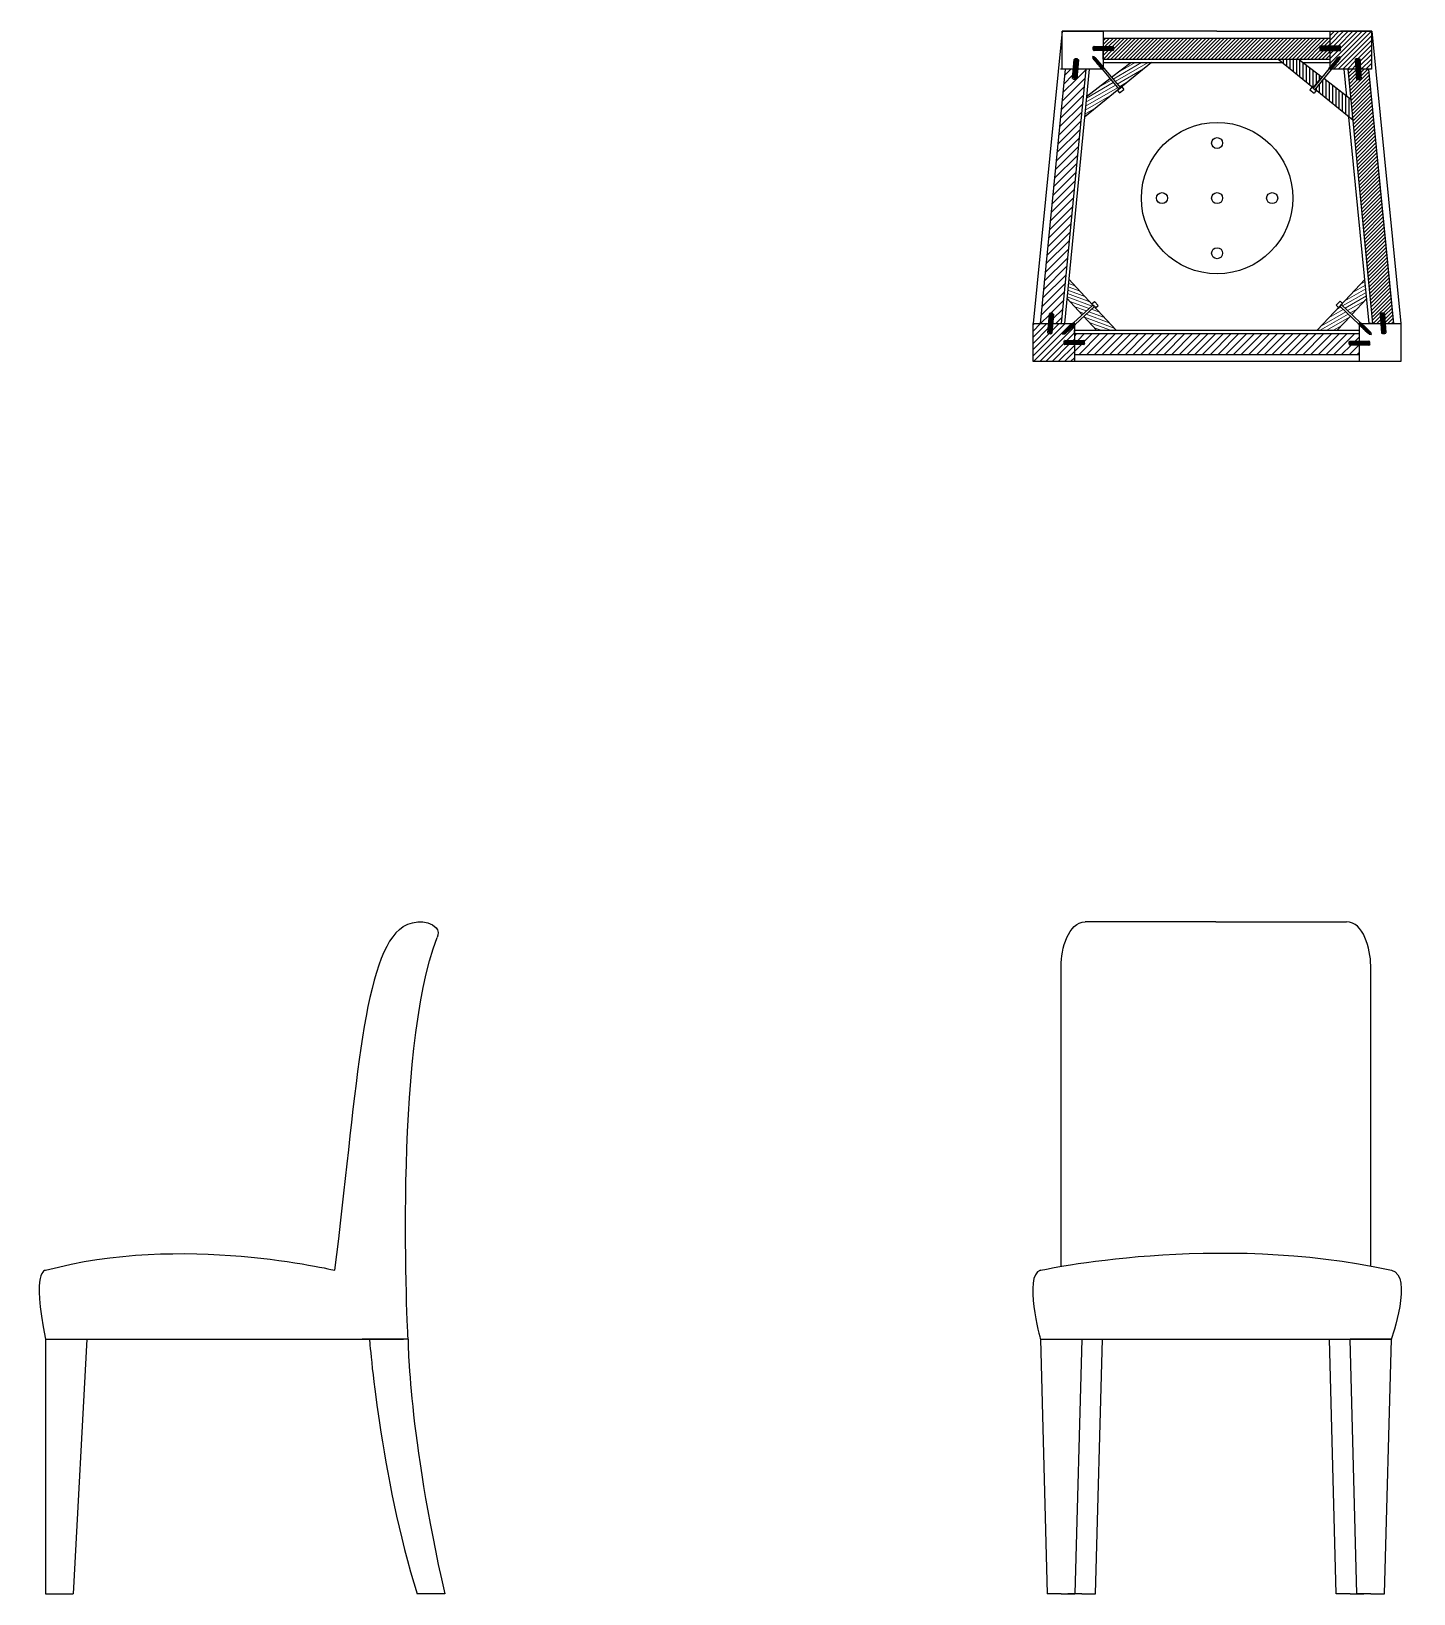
# Model space of a CAD drawing. Header units: millimetres. Extents: x 96 to 1233, y -22 to 391.
# Drawn here: x 96.1 to 297, y 53.7 to 280.8 of the extents above; entities that cross this region are included whole.
import ezdxf

# ---------------------------------------------------------------- set-up
doc = ezdxf.new("R2010")
doc.units = ezdxf.units.MM
doc.layers.get('0').update_dxf_attribs({"color": 255})
doc.layers.add('A-FURN', color=8, linetype='Continuous', lineweight=18)
for name, color, linetype in [('fuirniture', 8, 'Continuous'), ('GIUNZIONI', 2, 'Continuous'), ('QUOTE', 5, 'Continuous'), ('viti', 2, 'Continuous'), ('viti2', 4, 'Continuous')]:
    doc.layers.add(name, color=color, linetype=linetype)

msp = doc.modelspace()

# ---------------------------------------------------------------- hatches: boundary and pattern name
h = msp.add_hatch()
h.set_pattern_fill('ANSI31', color=8, scale=0.12)
h.paths.add_polyline_path([(283.4, 278.69), (284.9, 278.69), (284.9, 279.79), (251.93, 279.79), (251.93, 278.57), (253.34, 278.57), (253.34, 278.57, -0.171168), (253.37, 278.55), (253.45, 278.42), (253.45, 278.12), (253.37, 277.99, -0.250765), (253.32, 277.97), (251.93, 277.97), (251.93, 276.75), (284.9, 276.75), (284.9, 277.99), (283.4, 277.99)])
h = msp.add_hatch()
h.set_pattern_fill('ANSI31', color=8, scale=0.15)
h.paths.add_polyline_path([(290.9, 280.79), (284.9, 280.79), (284.9, 278.69), (286.4, 278.69), (286.4, 277.99), (284.9, 277.99), (284.9, 275.61), (284.95, 275.59), (284.94, 275.67), (284.99, 275.65), (284.98, 275.72), (285.04, 275.7), (285.03, 275.77), (285.08, 275.76), (285.07, 275.83), (285.12, 275.81), (285.12, 275.88), (285.17, 275.87), (285.16, 275.94), (285.21, 275.92), (285.21, 275.99), (285.26, 275.98), (285.25, 276.05), (285.3, 276.03), (285.29, 276.1), (285.34, 276.08), (285.34, 276.15), (285.39, 276.14), (285.38, 276.21), (285.43, 276.19), (285.43, 276.26), (285.48, 276.25), (285.47, 276.32), (285.52, 276.3), (285.51, 276.37), (285.56, 276.36), (285.56, 276.43), (285.61, 276.41), (285.6, 276.48), (285.65, 276.47), (285.65, 276.54), (285.7, 276.52), (285.69, 276.59), (285.74, 276.57), (285.73, 276.64), (285.79, 276.63), (285.78, 276.7), (285.83, 276.68), (285.82, 276.75), (285.87, 276.74), (285.87, 276.81), (285.92, 276.79), (285.91, 276.86), (285.96, 276.85), (285.95, 276.92), (286.01, 276.9), (286, 276.97), (286.05, 276.95), (286.04, 277.03), (286.09, 277.01), (286.36, 277.1), (286.33, 276.82), (286.31, 276.8), (286.32, 276.73), (286.27, 276.75), (286.27, 276.68), (286.22, 276.69), (286.23, 276.62), (286.18, 276.64), (286.19, 276.57), (286.13, 276.58), (286.14, 276.51), (286.09, 276.53), (286.1, 276.46), (286.05, 276.47), (286.05, 276.4), (286, 276.42), (286.01, 276.35), (285.96, 276.37), (285.97, 276.3), (285.91, 276.31), (285.92, 276.24), (285.87, 276.26), (285.88, 276.19), (285.83, 276.2), (285.83, 276.13), (285.78, 276.15), (285.79, 276.08), (285.74, 276.09), (285.75, 276.02), (285.69, 276.04), (285.7, 275.97), (285.65, 275.98), (285.66, 275.91), (285.61, 275.93), (285.61, 275.86), (285.56, 275.88), (285.57, 275.81), (285.52, 275.82), (285.53, 275.75), (285.47, 275.77), (285.48, 275.7), (285.43, 275.71), (285.44, 275.64), (285.39, 275.66), (285.39, 275.59), (285.34, 275.6), (285.35, 275.53), (285.3, 275.55), (285.31, 275.48), (285.25, 275.5), (285.26, 275.42), (285.21, 275.44), (285.22, 275.37), (285.17, 275.39), (285.17, 275.32), (285.12, 275.33), (285.13, 275.28), (288.62, 275.28), (288.52, 276.76), (289.21, 276.8), (289.32, 275.28), (290.9, 275.28)])
h = msp.add_hatch()
h.set_pattern_fill('ANSI31', color=8, scale=0.15, angle=45)
h.paths.add_polyline_path([(280.25, 276.75), (277.29, 276.75), (282.42, 272.57), (283.68, 274.12)])
h.paths.add_polyline_path([(284, 273.87), (282.74, 272.31), (288.18, 267.87), (287.88, 270.89)])
h = msp.add_hatch()
h.set_pattern_fill('ANSI31', color=8, scale=0.12)
h.paths.add_polyline_path([(290.49, 275.28), (289.32, 275.28), (289.42, 273.8), (288.73, 273.76), (288.62, 275.28), (287.45, 275.28), (291.07, 238.32), (292.29, 238.32), (292.19, 239.68), (292.19, 239.68, -0.171168), (292.21, 239.71), (292.33, 239.81), (292.63, 239.83), (292.77, 239.75, -0.250765), (292.79, 239.71), (292.89, 238.32), (294.11, 238.32)])
at = {"layer": 'A-FURN'}
h = msp.add_hatch(dxfattribs=at)
h.set_pattern_fill('ANSI31', color=8, scale=0.25)
h.paths.add_polyline_path([(289.16, 236.85), (247.72, 236.85), (247.72, 235.87), (249.12, 235.87), (249.22, 235.72), (249.22, 235.42), (249.11, 235.25), (249.11, 235.27), (247.72, 235.27), (247.72, 233.81), (289.16, 233.81), (289.16, 235.17), (287.76, 235.17), (287.66, 235.32), (287.66, 235.62), (287.77, 235.79), (287.77, 235.77), (289.16, 235.77)])
h.paths.add_polyline_path([(249.38, 275.28), (248.19, 275.28), (248.06, 273.86), (247.9, 273.78), (247.6, 273.8), (247.44, 273.93), (247.46, 273.93), (247.58, 275.28), (246.39, 275.28), (242.75, 238.32), (243.97, 238.32), (244.1, 239.74), (244.26, 239.83), (244.56, 239.8), (244.71, 239.67), (244.7, 239.68), (244.57, 238.32), (245.79, 238.32)])
h = msp.add_hatch(dxfattribs=at)
h.set_pattern_fill('ANSI31', color=8, scale=0.15, angle=345)
h.paths.add_polyline_path([(258.93, 276.25), (255.93, 276.25), (253.13, 274.1), (254.41, 272.56), (254.6, 272.72), (254.6, 272.72)])
h.paths.add_polyline_path([(254.17, 272.37), (252.88, 273.91), (249.49, 271.3), (249.2, 268.32)])
h.paths.add_polyline_path([(290.22, 241.94), (289.95, 244.7), (286.69, 241.25), (286.69, 241.25), (286.52, 241.06), (288.04, 239.62)])
h.paths.add_polyline_path([(287.83, 239.39), (286.31, 240.84), (283.02, 237.35), (285.93, 237.35)])
h = msp.add_hatch(dxfattribs=at)
h.set_pattern_fill('ANSI31', color=8, scale=0.15, angle=115)
h.paths.add_polyline_path([(246.92, 244.78), (246.65, 241.99), (248.88, 239.57), (250.43, 240.99)])
h.paths.add_polyline_path([(250.64, 240.77), (249.09, 239.34), (250.93, 237.35), (253.8, 237.35)])
at = {"layer": 'QUOTE'}
h = msp.add_hatch(dxfattribs=at)
h.set_pattern_fill('ANSI31', color=8, scale=0.2)
h.paths.add_polyline_path([(246.35, 235.87), (247.72, 235.87), (247.72, 238.05), (247.69, 238.07), (247.68, 238), (247.64, 238.02), (247.63, 237.95), (247.58, 237.97), (247.58, 237.9), (247.53, 237.92), (247.53, 237.85), (247.48, 237.88), (247.48, 237.81), (247.43, 237.83), (247.43, 237.76), (247.38, 237.78), (247.38, 237.71), (247.33, 237.73), (247.32, 237.66), (247.27, 237.69), (247.27, 237.62), (247.22, 237.64), (247.22, 237.57), (247.17, 237.59), (247.17, 237.52), (247.12, 237.54), (247.12, 237.47), (247.07, 237.5), (247.07, 237.43), (247.02, 237.45), (247.01, 237.38), (246.97, 237.4), (246.96, 237.33), (246.91, 237.36), (246.91, 237.28), (246.86, 237.31), (246.86, 237.24), (246.81, 237.26), (246.81, 237.19), (246.76, 237.21), (246.76, 237.14), (246.71, 237.17), (246.71, 237.09), (246.66, 237.12), (246.65, 237.05), (246.61, 237.07), (246.6, 237), (246.55, 237.02), (246.55, 236.95), (246.5, 236.98), (246.5, 236.91), (246.45, 236.93), (246.45, 236.86), (246.4, 236.88), (246.4, 236.81), (246.35, 236.83), (246.34, 236.76), (246.3, 236.78), (246.02, 236.73), (246.09, 237), (246.11, 237.02), (246.11, 237.09), (246.16, 237.07), (246.17, 237.14), (246.21, 237.12), (246.22, 237.19), (246.27, 237.17), (246.27, 237.24), (246.32, 237.21), (246.32, 237.28), (246.37, 237.26), (246.37, 237.33), (246.42, 237.31), (246.42, 237.38), (246.47, 237.36), (246.48, 237.43), (246.52, 237.4), (246.53, 237.47), (246.58, 237.45), (246.58, 237.52), (246.63, 237.5), (246.63, 237.57), (246.68, 237.55), (246.68, 237.62), (246.73, 237.59), (246.73, 237.66), (246.78, 237.64), (246.78, 237.71), (246.83, 237.69), (246.84, 237.76), (246.88, 237.73), (246.89, 237.81), (246.94, 237.78), (246.94, 237.85), (246.99, 237.83), (246.99, 237.9), (247.04, 237.88), (247.04, 237.95), (247.09, 237.92), (247.09, 238), (247.14, 237.97), (247.14, 238.04), (247.19, 238.02), (247.2, 238.09), (247.24, 238.07), (247.25, 238.14), (247.3, 238.11), (247.3, 238.18), (247.35, 238.16), (247.35, 238.23), (247.4, 238.21), (247.4, 238.28), (247.45, 238.26), (247.45, 238.32), (244.57, 238.32), (244.44, 236.91), (244.44, 236.91, -0.171168), (244.42, 236.89), (244.3, 236.82, -0.148069), (244.27, 236.82), (244, 236.84, -0.148069), (243.97, 236.85), (243.87, 236.94, -0.250765), (243.85, 236.98), (243.97, 238.32), (241.72, 238.32), (241.72, 232.81), (247.72, 232.81), (247.72, 235.27), (246.34, 235.27), (246.34, 235.27, -0.171168), (246.31, 235.29), (246.23, 235.4, -0.148069), (246.22, 235.43), (246.22, 235.7, -0.148069), (246.23, 235.73), (246.31, 235.85, -0.250765)])

# ---------------------------------------------------------------- linework, layer by layer
for p, q in [((245.93, 280.79), (241.72, 238.32)), ((268.43, 280.79), (245.93, 280.79)), ((245.93, 275.28), (245.93, 280.79)), ((245.93, 280.79), (251.93, 280.79)), ((249.43, 280.79), (249.93, 280.79)), ((249.92, 280.79), (250.42, 280.79)), ((251.93, 280.79), (251.93, 275.59)), ((251.93, 279.79), (284.9, 279.79)), ((251.93, 279.79), (251.93, 276.75)), ((268.45, 280.79), (290.95, 280.79)), ((284.9, 280.79), (290.9, 280.79)), ((284.9, 278.69), (284.9, 280.79)), ((286.91, 280.79), (286.41, 280.79)), ((287.41, 280.79), (286.91, 280.79)), ((289.95, 280.79), (287.41, 280.79)), ((290.95, 280.79), (289.95, 280.79)), ((290.9, 280.79), (290.9, 275.28)), ((290.95, 280.79), (295.16, 238.32)), ((251.93, 276.75), (251.93, 278.27)), ((283.4, 278.69), (286.4, 278.69)), ((283.4, 278.69), (283.4, 277.99)), ((283.4, 277.99), (286.4, 277.99)), ((284.9, 275.61), (284.9, 277.99)), ((286.4, 277.99), (286.4, 278.69)), ((246.39, 275.28), (242.75, 238.32)), ((251.71, 275.28), (245.71, 275.28)), ((249.38, 275.28), (245.79, 238.32)), ((249.88, 275.28), (246.29, 238.32)), ((258.93, 276.25), (249.2, 268.32)), ((251.93, 276.75), (284.9, 276.75)), ((251.93, 276.25), (277.9, 276.25)), ((253.13, 274.1), (255.93, 276.25)), ((282.46, 272.54), (277.29, 276.75)), ((283.72, 274.09), (280.25, 276.75)), ((280.9, 276.25), (284.9, 276.25)), ((288.62, 275.28), (285.13, 275.28)), ((287.34, 271.3), (286.95, 275.28)), ((287.45, 275.28), (291.07, 238.32)), ((288.52, 276.76), (289.21, 276.8)), ((288.52, 276.76), (288.73, 273.76)), ((289.21, 276.8), (289.42, 273.8)), ((290.9, 275.28), (289.32, 275.28)), ((290.49, 275.28), (294.11, 238.32)), ((249.49, 271.3), (252.88, 273.91)), ((282.42, 272.57), (283.68, 274.12)), ((282.74, 272.31), (284, 273.87)), ((287.88, 270.89), (283.96, 273.9)), ((288.73, 273.76), (289.42, 273.8)), ((288.18, 267.87), (282.7, 272.34)), ((290.57, 238.32), (287.63, 268.32)), ((250.43, 240.99), (246.92, 244.78)), ((286.36, 240.9), (289.95, 244.7)), ((248.88, 239.57), (246.65, 241.99)), ((250.43, 240.99), (253.8, 237.35)), ((286.36, 240.9), (283.02, 237.35)), ((288.04, 239.62), (290.22, 241.94)), ((249.09, 239.34), (250.93, 237.35)), ((287.83, 239.39), (285.93, 237.35)), ((241.72, 232.81), (241.72, 238.32)), ((241.72, 238.32), (247.45, 238.32)), ((246.11, 237.02), (246.09, 237)), ((246.27, 237.17), (246.27, 237.24)), ((246.29, 236.78), (246.3, 236.79)), ((247.72, 238.05), (247.72, 232.81)), ((247.72, 236.85), (247.72, 237.35)), ((247.72, 237.35), (289.16, 237.35)), ((247.72, 236.85), (289.16, 236.85)), ((289.16, 232.81), (289.16, 238.1)), ((289.42, 238.33), (295.16, 238.32)), ((290.56, 236.8), (290.58, 236.78)), ((291.07, 238.32), (290.57, 238.32)), ((295.16, 238.32), (295.16, 232.81)), ((295.16, 232.81), (241.72, 232.81)), ((247.72, 232.81), (241.72, 232.81)), ((247.72, 233.81), (289.16, 233.81)), ((295.16, 232.81), (289.16, 232.81)), ((268.29, 151.38), (249.29, 151.38)), ((268.29, 151.38), (287.29, 151.38)), ((245.79, 101.31), (245.79, 144.96)), ((290.79, 101.35), (290.79, 145.01)), ((98.22, 90.74), (150.22, 90.74)), ((98.22, 90.74), (98.22, 53.74)), ((98.22, 90.74), (104.22, 90.74)), ((104.22, 90.74), (102.22, 53.74)), ((150.89, 90.74), (144.22, 90.74)), ((242.79, 90.74), (293.79, 90.74)), ((242.79, 90.74), (248.79, 90.74)), ((242.79, 90.74), (243.79, 53.74)), ((248.79, 90.74), (247.79, 53.74)), ((250.79, 53.74), (251.79, 90.74)), ((285.79, 53.74), (284.79, 90.74)), ((293.79, 90.74), (287.79, 90.74)), ((288.79, 53.74), (287.79, 90.74)), ((292.79, 53.74), (293.79, 90.74)), ((98.22, 53.74), (102.22, 53.74)), ((156.22, 53.74), (152.22, 53.74)), ((245.79, 53.74), (243.79, 53.74)), ((245.79, 53.74), (247.79, 53.74)), ((248.79, 53.74), (246.79, 53.74)), ((248.79, 53.74), (250.79, 53.74)), ((287.79, 53.74), (285.79, 53.74)), ((287.79, 53.74), (289.79, 53.74)), ((290.79, 53.74), (288.79, 53.74)), ((290.79, 53.74), (292.79, 53.74))]:
    msp.add_line(p, q)
for points in [[(149.63, 150.26), (144.2, 145.57), (143.27, 125.5), (140.22, 100.74)], [(149.63, 150.26), (150.96, 151.49), (153.62, 151.93), (155, 150.52)], [(155, 150.52), (155.34, 150.18), (155.29, 149.53), (155.12, 149.08)], [(245.79, 144.96), (245.79, 147.4), (246.86, 151.38), (249.29, 151.38)], [(290.79, 145.01), (290.79, 147.43), (289.72, 151.38), (287.29, 151.38)], [(150.89, 90.74), (150.89, 90.74), (148.68, 132.55), (155.12, 149.08)], [(98.22, 100.74), (117.94, 106.19), (140.22, 100.74), (140.22, 100.74)], [(242.79, 100.74), (242.79, 100.74), (268.29, 106.4), (293.79, 100.74)], [(98.22, 100.74), (98.22, 100.74), (96.13, 100.9), (98.22, 90.74)], [(242.79, 100.74), (240.27, 100.01), (242.79, 90.74), (242.79, 90.74)], [(293.79, 100.74), (297.05, 100.02), (293.79, 90.74), (293.79, 90.74)], [(145.28, 90.74), (145.28, 90.74), (146.83, 70.6), (152.22, 53.74)], [(150.89, 90.74), (150.89, 90.74), (150.92, 76.98), (156.22, 53.74)]]:
    msp.add_open_spline(points, degree=3)
at = {"layer": 'fuirniture'}
for centre, radius in [((268.47, 256.54), 11), ((268.47, 264.54), 0.8), ((260.47, 256.54), 0.8), ((268.47, 256.54), 0.8), ((276.47, 256.54), 0.8), ((268.47, 248.54), 0.8)]:
    msp.add_circle(centre, radius, dxfattribs=at)
at = {"layer": 'GIUNZIONI'}
for p, q in [((288.57, 276.65), (289.16, 276.69)), ((288.7, 276.76), (288.59, 276.67)), ((289.02, 276.78), (289.14, 276.71))]:
    msp.add_line(p, q, dxfattribs=at)
for centre, start, end in [((288.62, 276.63), 127.843, 184.1529), ((288.73, 276.72), 94.1529, 127.843), ((289, 276.74), 60.4629, 94.1529), ((289.12, 276.67), 4.1529, 60.4629)]:
    msp.add_arc(centre, 0.05, start, end, dxfattribs=at)
at = {"layer": 'viti'}
for p, q in [((250.7, 277.01), (250.43, 277.1)), ((250.47, 276.82), (250.43, 277.1)), ((250.45, 278.14), (250.45, 278.41)), ((250.46, 278.43), (250.54, 278.55)), ((250.46, 278.11), (250.54, 277.99)), ((250.7, 277.01), (250.47, 276.82)), ((250.56, 278.57), (250.56, 277.97)), ((250.58, 278.57), (253.32, 278.57)), ((253.32, 277.97), (250.58, 277.97)), ((253.34, 278.57), (253.34, 277.97)), ((253.44, 278.43), (253.37, 278.55)), ((253.44, 278.11), (253.37, 277.99)), ((253.45, 278.14), (253.45, 278.41)), ((283.41, 278.5), (283.49, 278.61)), ((283.41, 278.17), (283.49, 278.06)), ((283.52, 278.63), (283.52, 278.04)), ((283.53, 278.64), (286.28, 278.64)), ((286.28, 278.04), (283.53, 278.04)), ((286.1, 277.01), (286.36, 277.1)), ((286.29, 278.63), (286.29, 278.04)), ((286.4, 278.5), (286.32, 278.61)), ((286.4, 278.17), (286.32, 278.06)), ((286.33, 276.82), (286.36, 277.1)), ((286.4, 278.2), (286.4, 278.47)), ((247.46, 273.94), (247.71, 276.68)), ((247.72, 276.69), (248.31, 276.64)), ((247.86, 276.78), (247.74, 276.72)), ((248.16, 276.76), (247.89, 276.79)), ((248.31, 276.62), (248.06, 273.89)), ((248.18, 276.75), (248.29, 276.67)), ((251.8, 275.21), (254.17, 272.36)), ((252.02, 275.43), (254.41, 272.56)), ((284.77, 275.39), (282.44, 272.52)), ((285.03, 275.22), (282.68, 272.32)), ((288.77, 273.89), (288.57, 276.63)), ((288.99, 276.79), (288.73, 276.77)), ((289.17, 276.67), (289.37, 273.93)), ((247.46, 273.93), (248.06, 273.87)), ((247.59, 273.81), (247.48, 273.9)), ((247.88, 273.78), (247.61, 273.8)), ((247.91, 273.78), (248.03, 273.85)), ((254.17, 272.36), (254.41, 272.56)), ((254.41, 272.56), (254.6, 272.72)), ((254.6, 272.72), (254.92, 272.34)), ((282.25, 272.67), (281.93, 272.28)), ((282.44, 272.52), (282.25, 272.67)), ((282.44, 272.52), (282.68, 272.32)), ((288.77, 273.88), (289.37, 273.92)), ((288.91, 273.78), (288.79, 273.85)), ((289.21, 273.79), (289.08, 273.78)), ((289.24, 273.81), (289.35, 273.89)), ((254.17, 272.36), (253.98, 272.2)), ((253.98, 272.2), (254.3, 271.82)), ((254.3, 271.82), (254.92, 272.34)), ((281.93, 272.28), (282.56, 271.77)), ((282.88, 272.16), (282.56, 271.77)), ((282.68, 272.32), (282.88, 272.16)), ((247.61, 238.4), (250.43, 241)), ((247.84, 238.19), (250.64, 240.77)), ((250.26, 241.18), (250.63, 241.52)), ((250.43, 241), (250.26, 241.18)), ((250.64, 240.77), (250.43, 241)), ((251.18, 240.92), (250.63, 241.52)), ((250.64, 240.77), (250.81, 240.59)), ((250.81, 240.59), (251.18, 240.92)), ((286.33, 241.59), (285.77, 241)), ((286.13, 240.66), (285.77, 241)), ((286.3, 240.84), (286.13, 240.66)), ((286.52, 241.06), (286.3, 240.84)), ((289.09, 238.2), (286.3, 240.84)), ((286.69, 241.25), (286.33, 241.59)), ((286.52, 241.06), (286.69, 241.25)), ((289.27, 238.45), (286.52, 241.06)), ((243.85, 236.98), (244.1, 239.72)), ((244.1, 239.73), (244.7, 239.68)), ((244.25, 239.82), (244.12, 239.76)), ((244.54, 239.8), (244.27, 239.83)), ((244.7, 239.66), (244.45, 236.93)), ((244.57, 239.79), (244.68, 239.7)), ((292.19, 239.68), (292.79, 239.73)), ((292.39, 236.93), (292.19, 239.67)), ((292.32, 239.8), (292.21, 239.71)), ((292.62, 239.83), (292.35, 239.81)), ((292.65, 239.82), (292.77, 239.75)), ((292.79, 239.71), (292.99, 236.97)), ((243.85, 236.97), (244.44, 236.91)), ((243.97, 236.85), (243.87, 236.94)), ((244.27, 236.82), (244, 236.84)), ((244.3, 236.82), (244.42, 236.89)), ((246.09, 237), (246.02, 236.73)), ((246.29, 236.78), (246.02, 236.73)), ((290.58, 236.78), (290.79, 237)), ((290.58, 236.78), (290.85, 236.72)), ((290.79, 237), (290.85, 236.72)), ((292.39, 236.92), (292.99, 236.96)), ((292.54, 236.82), (292.42, 236.89)), ((292.83, 236.83), (292.57, 236.82)), ((292.86, 236.85), (292.97, 236.93)), ((246.22, 235.43), (246.22, 235.7)), ((246.23, 235.73), (246.31, 235.85)), ((246.23, 235.4), (246.31, 235.29)), ((246.34, 235.87), (246.34, 235.27)), ((246.35, 235.87), (249.1, 235.87)), ((249.1, 235.27), (246.35, 235.27)), ((249.11, 235.87), (249.11, 235.27)), ((249.22, 235.73), (249.14, 235.85)), ((249.22, 235.4), (249.14, 235.29)), ((249.22, 235.43), (249.22, 235.7)), ((287.66, 235.63), (287.74, 235.75)), ((287.66, 235.33), (287.66, 235.6)), ((287.66, 235.3), (287.74, 235.19)), ((287.77, 235.77), (287.77, 235.17)), ((287.78, 235.77), (290.53, 235.77)), ((290.53, 235.17), (287.78, 235.17)), ((290.54, 235.77), (290.54, 235.17)), ((290.65, 235.63), (290.57, 235.75)), ((290.65, 235.3), (290.57, 235.19)), ((290.66, 235.33), (290.66, 235.6))]:
    msp.add_line(p, q, dxfattribs=at)
for centre, radius, start, end in [((250.5, 278.41), 0.05, 146.3099, 180), ((250.5, 278.14), 0.05, 180, 213.6901), ((250.58, 278.52), 0.05, 90, 146.3099), ((250.58, 278.02), 0.05, 213.6901, 270), ((253.32, 278.52), 0.05, 33.6901, 90), ((253.32, 278.02), 0.05, 270, 326.3099), ((253.4, 278.41), 0.05, 0, 33.6901), ((253.4, 278.14), 0.05, 326.3099, 0), ((283.45, 278.47), 0.05, 146.3099, 180), ((283.45, 278.2), 0.05, 180, 213.6901), ((283.53, 278.59), 0.05, 90, 146.3099), ((283.53, 278.09), 0.05, 213.6901, 270), ((286.28, 278.59), 0.05, 33.6901, 90), ((286.28, 278.09), 0.05, 270, 326.3099), ((286.35, 278.47), 0.05, 0, 33.6901), ((286.35, 278.2), 0.05, 326.3099, 0), ((247.76, 276.67), 0.05, 118.4549, 174.7649), ((247.88, 276.74), 0.05, 84.7649, 118.4549), ((248.15, 276.71), 0.05, 51.0748, 84.7649), ((248.26, 276.63), 0.05, 354.7649, 51.0748), ((247.51, 273.94), 0.05, 174.7649, 231.0748), ((247.62, 273.85), 0.05, 231.0748, 264.7649), ((247.89, 273.83), 0.05, 264.7649, 298.4549), ((248.01, 273.89), 0.05, 298.4549, 354.7649), ((288.82, 273.89), 0.05, 184.1529, 240.4629), ((289.04, 274.09), 0.329, 247.6096, 252.8444), ((289.17, 273.87), 0.0903, 294.4417, 315.5196), ((289.32, 273.93), 0.05, 307.843, 4.1529), ((244.15, 239.71), 0.05, 118.4549, 174.7649), ((244.27, 239.78), 0.05, 84.7649, 118.4549), ((244.54, 239.75), 0.05, 51.0748, 84.7649), ((244.65, 239.67), 0.05, 354.7649, 51.0748), ((292.24, 239.67), 0.05, 127.843, 184.1529), ((292.35, 239.76), 0.05, 94.1529, 127.843), ((292.62, 239.78), 0.05, 60.4629, 94.1529), ((292.74, 239.71), 0.05, 4.1529, 60.4629), ((243.9, 236.98), 0.05, 174.7649, 231.0748), ((244.01, 236.89), 0.05, 231.0748, 264.7649), ((244.27, 236.86), 0.05, 264.7649, 298.4549), ((244.4, 236.93), 0.05, 298.4549, 354.7649), ((292.44, 236.93), 0.05, 184.1529, 240.4629), ((292.56, 236.87), 0.05, 240.4629, 274.1529), ((292.83, 236.88), 0.05, 274.1529, 307.843), ((292.94, 236.97), 0.05, 307.843, 4.1529), ((246.27, 235.7), 0.05, 146.3099, 180), ((246.27, 235.43), 0.05, 180, 213.6901), ((246.35, 235.82), 0.05, 90, 146.3099), ((246.35, 235.32), 0.05, 213.6901, 270), ((249.1, 235.82), 0.05, 33.6901, 90), ((249.1, 235.32), 0.05, 270, 326.3099), ((249.17, 235.7), 0.05, 0, 33.6901), ((249.17, 235.43), 0.05, 326.3099, 0), ((287.71, 235.6), 0.05, 146.3099, 180), ((287.71, 235.33), 0.05, 180, 213.6901), ((287.78, 235.72), 0.05, 90, 146.3099), ((287.78, 235.22), 0.05, 213.6901, 270), ((290.53, 235.72), 0.05, 33.6901, 90), ((290.53, 235.22), 0.05, 270, 326.3099), ((290.61, 235.6), 0.05, 0, 33.6901), ((290.61, 235.33), 0.05, 326.3099, 0)]:
    msp.add_arc(centre, radius, start, end, dxfattribs=at)
at = {"layer": 'viti2'}
for p, q in [((250.65, 278.47), (253.25, 278.47)), ((250.65, 278.37), (253.25, 278.37)), ((250.65, 278.27), (253.25, 278.27)), ((250.65, 278.17), (253.25, 278.17)), ((250.65, 278.07), (253.25, 278.07)), ((250.72, 276.99), (250.7, 277.01)), ((283.6, 278.54), (286.2, 278.54)), ((283.6, 278.44), (286.2, 278.44)), ((283.6, 278.34), (286.2, 278.34)), ((283.6, 278.24), (286.2, 278.24)), ((283.6, 278.14), (286.2, 278.14)), ((286.05, 276.95), (286.04, 277.03)), ((286.04, 277.03), (286.09, 277.01)), ((286.09, 277.01), (286.31, 276.8)), ((286.1, 277.01), (286.09, 277.01)), ((286.33, 276.82), (286.1, 277.01)), ((247.57, 274.01), (247.81, 276.6)), ((247.67, 274), (247.9, 276.59)), ((247.77, 273.99), (248, 276.58)), ((247.87, 273.98), (248.1, 276.57)), ((247.97, 273.97), (248.2, 276.56)), ((250.44, 276.77), (250.47, 276.82)), ((250.51, 276.76), (250.44, 276.77)), ((250.47, 276.82), (250.72, 276.99)), ((250.47, 276.82), (250.47, 276.82)), ((250.49, 276.72), (250.51, 276.76)), ((250.56, 276.71), (250.49, 276.72)), ((250.51, 276.76), (250.76, 276.94)), ((250.53, 276.66), (250.56, 276.71)), ((250.6, 276.66), (250.53, 276.66)), ((250.56, 276.71), (250.81, 276.88)), ((250.58, 276.61), (250.6, 276.66)), ((250.65, 276.6), (250.58, 276.61)), ((250.6, 276.66), (250.85, 276.83)), ((250.62, 276.56), (250.65, 276.6)), ((250.69, 276.55), (250.62, 276.56)), ((250.65, 276.6), (250.9, 276.78)), ((250.67, 276.5), (250.69, 276.55)), ((250.74, 276.5), (250.67, 276.5)), ((250.69, 276.55), (250.94, 276.72)), ((250.71, 276.45), (250.74, 276.5)), ((250.78, 276.44), (250.71, 276.45)), ((250.72, 276.99), (250.79, 276.98)), ((250.74, 276.5), (250.99, 276.67)), ((250.79, 276.98), (250.76, 276.94)), ((250.76, 276.94), (250.83, 276.93)), ((250.76, 276.39), (250.78, 276.44)), ((250.83, 276.39), (250.76, 276.39)), ((250.78, 276.44), (251.03, 276.61)), ((250.8, 276.34), (250.83, 276.39)), ((250.87, 276.33), (250.8, 276.34)), ((250.83, 276.93), (250.81, 276.88)), ((250.81, 276.88), (250.88, 276.88)), ((250.83, 276.39), (251.07, 276.56)), ((250.88, 276.88), (250.85, 276.83)), ((250.85, 276.83), (250.92, 276.82)), ((250.85, 276.29), (250.87, 276.33)), ((250.92, 276.28), (250.85, 276.29)), ((250.87, 276.33), (251.12, 276.51)), ((250.89, 276.23), (250.92, 276.28)), ((250.96, 276.23), (250.89, 276.23)), ((250.92, 276.82), (250.9, 276.78)), ((250.9, 276.78), (250.97, 276.77)), ((250.92, 276.28), (251.16, 276.45)), ((250.97, 276.77), (250.94, 276.72)), ((250.94, 276.72), (251.01, 276.72)), ((250.94, 276.18), (250.96, 276.23)), ((251.01, 276.17), (250.94, 276.18)), ((250.96, 276.23), (251.21, 276.4)), ((250.98, 276.13), (251.01, 276.17)), ((251.05, 276.12), (250.98, 276.13)), ((251.01, 276.72), (250.99, 276.67)), ((250.99, 276.67), (251.06, 276.66)), ((251.01, 276.17), (251.25, 276.35)), ((251.06, 276.66), (251.03, 276.61)), ((251.03, 276.61), (251.1, 276.61)), ((251.03, 276.07), (251.05, 276.12)), ((251.1, 276.07), (251.03, 276.07)), ((251.05, 276.12), (251.3, 276.29)), ((251.1, 276.61), (251.07, 276.56)), ((251.07, 276.56), (251.15, 276.55)), ((251.07, 276.02), (251.1, 276.07)), ((251.14, 276.01), (251.07, 276.02)), ((251.1, 276.07), (251.34, 276.24)), ((251.15, 276.55), (251.12, 276.51)), ((251.12, 276.51), (251.19, 276.5)), ((251.12, 275.96), (251.14, 276.01)), ((251.19, 275.96), (251.12, 275.96)), ((251.14, 276.01), (251.39, 276.18)), ((251.19, 276.5), (251.16, 276.45)), ((251.16, 276.45), (251.23, 276.45)), ((251.16, 275.91), (251.19, 275.96)), ((251.23, 275.9), (251.16, 275.91)), ((251.19, 275.96), (251.43, 276.13)), ((251.23, 276.45), (251.21, 276.4)), ((251.21, 276.4), (251.28, 276.39)), ((251.21, 275.86), (251.23, 275.9)), ((251.28, 275.85), (251.21, 275.86)), ((251.23, 275.9), (251.48, 276.08)), ((251.28, 276.39), (251.25, 276.35)), ((251.25, 276.35), (251.32, 276.34)), ((251.25, 275.8), (251.28, 275.85)), ((251.32, 275.8), (251.25, 275.8)), ((251.28, 275.85), (251.52, 276.02)), ((251.32, 276.34), (251.3, 276.29)), ((251.3, 276.29), (251.37, 276.29)), ((251.3, 275.75), (251.32, 275.8)), ((251.37, 275.74), (251.3, 275.75)), ((251.32, 275.8), (251.57, 275.97)), ((251.37, 276.29), (251.34, 276.24)), ((251.34, 276.24), (251.41, 276.23)), ((251.34, 275.7), (251.37, 275.74)), ((251.41, 275.69), (251.34, 275.7)), ((251.37, 275.74), (251.61, 275.92)), ((251.41, 276.23), (251.39, 276.18)), ((251.39, 276.18), (251.46, 276.18)), ((251.39, 275.64), (251.41, 275.69)), ((251.46, 275.64), (251.39, 275.64)), ((251.41, 275.69), (251.66, 275.86)), ((251.46, 276.18), (251.43, 276.13)), ((251.43, 276.13), (251.5, 276.12)), ((251.43, 275.59), (251.46, 275.64)), ((251.5, 275.58), (251.43, 275.59)), ((251.46, 275.64), (251.7, 275.81)), ((251.5, 276.12), (251.48, 276.08)), ((251.48, 276.08), (251.55, 276.07)), ((251.48, 275.53), (251.5, 275.58)), ((251.55, 275.53), (251.48, 275.53)), ((251.5, 275.58), (251.75, 275.75)), ((251.55, 276.07), (251.52, 276.02)), ((251.52, 276.02), (251.59, 276.02)), ((251.52, 275.48), (251.55, 275.53)), ((251.59, 275.47), (251.52, 275.48)), ((251.55, 275.53), (251.79, 275.7)), ((251.56, 275.43), (251.59, 275.47)), ((251.64, 275.42), (251.56, 275.43)), ((251.59, 276.02), (251.57, 275.97)), ((251.57, 275.97), (251.64, 275.96)), ((251.59, 275.47), (251.84, 275.65)), ((251.64, 275.96), (251.61, 275.92)), ((251.61, 275.92), (251.68, 275.91)), ((251.61, 275.37), (251.64, 275.42)), ((251.68, 275.37), (251.61, 275.37)), ((251.64, 275.42), (251.88, 275.59)), ((251.65, 275.32), (251.68, 275.37)), ((251.72, 275.31), (251.65, 275.32)), ((251.68, 275.91), (251.66, 275.86)), ((251.66, 275.86), (251.73, 275.86)), ((251.68, 275.37), (251.93, 275.54)), ((251.73, 275.86), (251.7, 275.81)), ((251.7, 275.81), (251.77, 275.8)), ((251.7, 275.27), (251.72, 275.31)), ((251.77, 275.26), (251.7, 275.27)), ((251.72, 275.31), (251.97, 275.49)), ((251.74, 275.21), (251.77, 275.26)), ((251.8, 275.21), (251.74, 275.21)), ((251.77, 275.8), (251.75, 275.75)), ((251.75, 275.75), (251.82, 275.75)), ((251.77, 275.26), (252.02, 275.43)), ((251.82, 275.75), (251.79, 275.7)), ((251.79, 275.7), (251.86, 275.69)), ((252.07, 275.43), (251.8, 275.21)), ((251.86, 275.69), (251.84, 275.65)), ((251.84, 275.65), (251.91, 275.64)), ((251.91, 275.64), (251.88, 275.59)), ((251.88, 275.59), (251.95, 275.59)), ((251.95, 275.59), (251.93, 275.54)), ((251.93, 275.54), (252, 275.53)), ((252, 275.53), (251.97, 275.49)), ((251.97, 275.49), (252.04, 275.48)), ((252.04, 275.48), (252.02, 275.43)), ((252.02, 275.43), (252.07, 275.43)), ((284.77, 275.39), (284.76, 275.45)), ((284.76, 275.45), (284.82, 275.43)), ((285.04, 275.17), (284.77, 275.39)), ((284.82, 275.43), (284.81, 275.5)), ((284.81, 275.5), (284.86, 275.49)), ((284.82, 275.43), (285.03, 275.22)), ((284.86, 275.49), (284.85, 275.56)), ((284.85, 275.56), (284.9, 275.54)), ((284.86, 275.49), (285.08, 275.28)), ((284.9, 275.54), (284.9, 275.61)), ((284.9, 275.61), (284.95, 275.59)), ((284.9, 275.54), (285.12, 275.33)), ((284.95, 275.59), (284.94, 275.67)), ((284.94, 275.67), (284.99, 275.65)), ((284.95, 275.59), (285.17, 275.39)), ((284.99, 275.65), (284.98, 275.72)), ((284.98, 275.72), (285.04, 275.7)), ((284.99, 275.65), (285.21, 275.44)), ((285.04, 275.7), (285.03, 275.77)), ((285.03, 275.77), (285.08, 275.76)), ((285.03, 275.22), (285.04, 275.17)), ((285.08, 275.21), (285.03, 275.22)), ((285.04, 275.7), (285.25, 275.5)), ((285.08, 275.76), (285.07, 275.83)), ((285.07, 275.83), (285.12, 275.81)), ((285.08, 275.76), (285.3, 275.55)), ((285.08, 275.28), (285.08, 275.21)), ((285.13, 275.26), (285.08, 275.28)), ((285.12, 275.81), (285.12, 275.88)), ((285.12, 275.88), (285.17, 275.87)), ((285.12, 275.81), (285.34, 275.6)), ((285.12, 275.33), (285.13, 275.26)), ((285.17, 275.32), (285.12, 275.33)), ((285.17, 275.87), (285.16, 275.94)), ((285.16, 275.94), (285.21, 275.92)), ((285.17, 275.87), (285.39, 275.66)), ((285.17, 275.39), (285.17, 275.32)), ((285.22, 275.37), (285.17, 275.39)), ((285.21, 275.92), (285.21, 275.99)), ((285.21, 275.99), (285.26, 275.98)), ((285.21, 275.92), (285.43, 275.71)), ((285.21, 275.44), (285.22, 275.37)), ((285.26, 275.42), (285.21, 275.44)), ((285.26, 275.98), (285.25, 276.05)), ((285.25, 276.05), (285.3, 276.03)), ((285.25, 275.5), (285.26, 275.42)), ((285.31, 275.48), (285.25, 275.5)), ((285.26, 275.98), (285.47, 275.77)), ((285.3, 276.03), (285.29, 276.1)), ((285.29, 276.1), (285.34, 276.08)), ((285.3, 276.03), (285.52, 275.82)), ((285.3, 275.55), (285.31, 275.48)), ((285.35, 275.53), (285.3, 275.55)), ((285.34, 276.08), (285.34, 276.15)), ((285.34, 276.15), (285.39, 276.14)), ((285.34, 276.08), (285.56, 275.88)), ((285.34, 275.6), (285.35, 275.53)), ((285.39, 275.59), (285.34, 275.6)), ((285.39, 276.14), (285.38, 276.21)), ((285.38, 276.21), (285.43, 276.19)), ((285.39, 276.14), (285.61, 275.93)), ((285.39, 275.66), (285.39, 275.59)), ((285.44, 275.64), (285.39, 275.66)), ((285.43, 276.19), (285.43, 276.26)), ((285.43, 276.26), (285.48, 276.25)), ((285.43, 276.19), (285.65, 275.98)), ((285.43, 275.71), (285.44, 275.64)), ((285.48, 275.7), (285.43, 275.71)), ((285.48, 276.25), (285.47, 276.32)), ((285.47, 276.32), (285.52, 276.3)), ((285.47, 275.77), (285.48, 275.7)), ((285.53, 275.75), (285.47, 275.77)), ((285.48, 276.25), (285.69, 276.04)), ((285.52, 276.3), (285.51, 276.37)), ((285.51, 276.37), (285.56, 276.36)), ((285.52, 276.3), (285.74, 276.09)), ((285.52, 275.82), (285.53, 275.75)), ((285.57, 275.81), (285.52, 275.82)), ((285.56, 276.36), (285.56, 276.43)), ((285.56, 276.43), (285.61, 276.41)), ((285.56, 276.36), (285.78, 276.15)), ((285.56, 275.88), (285.57, 275.81)), ((285.61, 275.86), (285.56, 275.88)), ((285.61, 276.41), (285.6, 276.48)), ((285.6, 276.48), (285.65, 276.47)), ((285.61, 276.41), (285.83, 276.2)), ((285.61, 275.93), (285.61, 275.86)), ((285.66, 275.91), (285.61, 275.93)), ((285.65, 276.47), (285.65, 276.54)), ((285.65, 276.54), (285.7, 276.52)), ((285.65, 276.47), (285.87, 276.26)), ((285.65, 275.98), (285.66, 275.91)), ((285.7, 275.97), (285.65, 275.98)), ((285.7, 276.52), (285.69, 276.59)), ((285.69, 276.59), (285.74, 276.57)), ((285.69, 276.04), (285.7, 275.97)), ((285.75, 276.02), (285.69, 276.04)), ((285.7, 276.52), (285.91, 276.31)), ((285.74, 276.57), (285.73, 276.64)), ((285.73, 276.64), (285.79, 276.63)), ((285.74, 276.57), (285.96, 276.37)), ((285.74, 276.09), (285.75, 276.02)), ((285.79, 276.08), (285.74, 276.09)), ((285.79, 276.63), (285.78, 276.7)), ((285.78, 276.7), (285.83, 276.68)), ((285.78, 276.15), (285.79, 276.08)), ((285.83, 276.13), (285.78, 276.15)), ((285.79, 276.63), (286, 276.42)), ((285.83, 276.68), (285.82, 276.75)), ((285.82, 276.75), (285.87, 276.74)), ((285.83, 276.68), (286.05, 276.47)), ((285.83, 276.2), (285.83, 276.13)), ((285.88, 276.19), (285.83, 276.2)), ((285.87, 276.74), (285.87, 276.81)), ((285.87, 276.81), (285.92, 276.79)), ((285.87, 276.74), (286.09, 276.53)), ((285.87, 276.26), (285.88, 276.19)), ((285.92, 276.24), (285.87, 276.26)), ((285.92, 276.79), (285.91, 276.86)), ((285.91, 276.86), (285.96, 276.85)), ((285.91, 276.31), (285.92, 276.24)), ((285.97, 276.3), (285.91, 276.31)), ((285.92, 276.79), (286.13, 276.58)), ((285.96, 276.85), (285.95, 276.92)), ((285.95, 276.92), (286.01, 276.9)), ((285.96, 276.85), (286.18, 276.64)), ((285.96, 276.37), (285.97, 276.3)), ((286.01, 276.35), (285.96, 276.37)), ((286.01, 276.9), (286, 276.97)), ((286, 276.97), (286.05, 276.95)), ((286, 276.42), (286.01, 276.35)), ((286.05, 276.4), (286, 276.42)), ((286.01, 276.9), (286.22, 276.69)), ((286.05, 276.95), (286.27, 276.75)), ((286.05, 276.47), (286.05, 276.4)), ((286.1, 276.46), (286.05, 276.47)), ((286.09, 276.53), (286.1, 276.46)), ((286.14, 276.51), (286.09, 276.53)), ((286.13, 276.58), (286.14, 276.51)), ((286.19, 276.57), (286.13, 276.58)), ((286.18, 276.64), (286.19, 276.57)), ((286.23, 276.62), (286.18, 276.64)), ((286.27, 276.68), (286.22, 276.69)), ((286.22, 276.69), (286.23, 276.62)), ((286.27, 276.75), (286.27, 276.68)), ((286.32, 276.73), (286.27, 276.75)), ((286.31, 276.8), (286.33, 276.82)), ((286.31, 276.8), (286.32, 276.73)), ((288.86, 273.97), (288.67, 276.56)), ((288.96, 273.98), (288.77, 276.57)), ((289.06, 273.99), (288.87, 276.58)), ((289.16, 273.99), (288.97, 276.59)), ((289.26, 274), (289.07, 276.59)), ((243.95, 237.04), (244.19, 239.63)), ((244.05, 237.04), (244.29, 239.62)), ((244.15, 237.03), (244.39, 239.62)), ((244.25, 237.02), (244.49, 239.61)), ((244.35, 237.01), (244.59, 239.6)), ((247.55, 238.35), (247.56, 238.42)), ((247.56, 238.42), (247.61, 238.4)), ((247.61, 238.4), (247.61, 238.45)), ((247.61, 238.45), (247.84, 238.19)), ((289.04, 238.2), (289.27, 238.45)), ((289.27, 238.45), (289.33, 238.45)), ((289.33, 238.45), (289.31, 238.4)), ((292.49, 237.01), (292.3, 239.6)), ((292.59, 237.02), (292.4, 239.61)), ((292.69, 237.02), (292.5, 239.62)), ((292.79, 237.03), (292.6, 239.63)), ((292.88, 237.04), (292.7, 239.63)), ((246.09, 237), (246.29, 236.78)), ((246.11, 237.02), (246.11, 237.09)), ((246.11, 237.09), (246.16, 237.07)), ((246.3, 236.79), (246.11, 237.02)), ((246.16, 237.07), (246.17, 237.14)), ((246.35, 236.83), (246.16, 237.07)), ((246.17, 237.14), (246.21, 237.12)), ((246.21, 237.12), (246.22, 237.19)), ((246.4, 236.88), (246.21, 237.12)), ((246.22, 237.19), (246.27, 237.17)), ((246.27, 237.24), (246.32, 237.21)), ((246.45, 236.93), (246.27, 237.17)), ((246.34, 236.76), (246.3, 236.79)), ((246.32, 237.21), (246.32, 237.28)), ((246.32, 237.28), (246.37, 237.26)), ((246.5, 236.98), (246.32, 237.21)), ((246.35, 236.83), (246.34, 236.76)), ((246.4, 236.81), (246.35, 236.83)), ((246.37, 237.26), (246.37, 237.33)), ((246.37, 237.33), (246.42, 237.31)), ((246.55, 237.02), (246.37, 237.26)), ((246.4, 236.88), (246.4, 236.81)), ((246.45, 236.86), (246.4, 236.88)), ((246.42, 237.31), (246.42, 237.38)), ((246.42, 237.38), (246.47, 237.36)), ((246.61, 237.07), (246.42, 237.31)), ((246.5, 236.91), (246.45, 236.93)), ((246.45, 236.93), (246.45, 236.86)), ((246.47, 237.36), (246.48, 237.43)), ((246.66, 237.12), (246.47, 237.36)), ((246.48, 237.43), (246.52, 237.4)), ((246.55, 236.95), (246.5, 236.98)), ((246.5, 236.98), (246.5, 236.91)), ((246.52, 237.4), (246.53, 237.47)), ((246.71, 237.17), (246.52, 237.4)), ((246.53, 237.47), (246.58, 237.45)), ((246.6, 237), (246.55, 237.02)), ((246.55, 237.02), (246.55, 236.95)), ((246.58, 237.45), (246.58, 237.52)), ((246.58, 237.52), (246.63, 237.5)), ((246.76, 237.21), (246.58, 237.45)), ((246.61, 237.07), (246.6, 237)), ((246.65, 237.05), (246.61, 237.07)), ((246.63, 237.5), (246.63, 237.57)), ((246.63, 237.57), (246.68, 237.55)), ((246.81, 237.26), (246.63, 237.5)), ((246.66, 237.12), (246.65, 237.05)), ((246.71, 237.09), (246.66, 237.12)), ((246.68, 237.55), (246.68, 237.62)), ((246.68, 237.62), (246.73, 237.59)), ((246.86, 237.31), (246.68, 237.55)), ((246.76, 237.14), (246.71, 237.17)), ((246.71, 237.17), (246.71, 237.09)), ((246.73, 237.59), (246.73, 237.66)), ((246.73, 237.66), (246.78, 237.64)), ((246.91, 237.36), (246.73, 237.59)), ((246.81, 237.19), (246.76, 237.21)), ((246.76, 237.21), (246.76, 237.14)), ((246.78, 237.64), (246.78, 237.71)), ((246.78, 237.71), (246.83, 237.69)), ((246.97, 237.4), (246.78, 237.64)), ((246.86, 237.24), (246.81, 237.26)), ((246.81, 237.26), (246.81, 237.19)), ((246.83, 237.69), (246.84, 237.76)), ((247.02, 237.45), (246.83, 237.69)), ((246.84, 237.76), (246.88, 237.73)), ((246.91, 237.28), (246.86, 237.31)), ((246.86, 237.31), (246.86, 237.24)), ((246.88, 237.73), (246.89, 237.81)), ((247.07, 237.5), (246.88, 237.73)), ((246.89, 237.81), (246.94, 237.78)), ((246.96, 237.33), (246.91, 237.36)), ((246.91, 237.36), (246.91, 237.28)), ((246.94, 237.78), (246.94, 237.85)), ((246.94, 237.85), (246.99, 237.83)), ((247.12, 237.54), (246.94, 237.78)), ((246.97, 237.4), (246.96, 237.33)), ((247.01, 237.38), (246.97, 237.4)), ((246.99, 237.83), (246.99, 237.9)), ((246.99, 237.9), (247.04, 237.88)), ((247.17, 237.59), (246.99, 237.83)), ((247.02, 237.45), (247.01, 237.38)), ((247.07, 237.43), (247.02, 237.45)), ((247.04, 237.88), (247.04, 237.95)), ((247.04, 237.95), (247.09, 237.92)), ((247.22, 237.64), (247.04, 237.88)), ((247.12, 237.47), (247.07, 237.5)), ((247.07, 237.5), (247.07, 237.43)), ((247.09, 237.92), (247.09, 238)), ((247.09, 238), (247.14, 237.97)), ((247.27, 237.69), (247.09, 237.92)), ((247.17, 237.52), (247.12, 237.54)), ((247.12, 237.54), (247.12, 237.47)), ((247.14, 237.97), (247.14, 238.04)), ((247.14, 238.04), (247.19, 238.02)), ((247.33, 237.73), (247.14, 237.97)), ((247.22, 237.57), (247.17, 237.59)), ((247.17, 237.59), (247.17, 237.52)), ((247.19, 238.02), (247.2, 238.09)), ((247.38, 237.78), (247.19, 238.02)), ((247.2, 238.09), (247.24, 238.07)), ((247.27, 237.62), (247.22, 237.64)), ((247.22, 237.64), (247.22, 237.57)), ((247.24, 238.07), (247.25, 238.14)), ((247.43, 237.83), (247.24, 238.07)), ((247.25, 238.14), (247.3, 238.11)), ((247.32, 237.66), (247.27, 237.69)), ((247.27, 237.69), (247.27, 237.62)), ((247.3, 238.11), (247.3, 238.18)), ((247.3, 238.18), (247.35, 238.16)), ((247.48, 237.88), (247.3, 238.11)), ((247.33, 237.73), (247.32, 237.66)), ((247.38, 237.71), (247.33, 237.73)), ((247.35, 238.16), (247.35, 238.23)), ((247.35, 238.23), (247.4, 238.21)), ((247.53, 237.92), (247.35, 238.16)), ((247.43, 237.76), (247.38, 237.78)), ((247.38, 237.78), (247.38, 237.71)), ((247.4, 238.21), (247.4, 238.28)), ((247.4, 238.28), (247.45, 238.26)), ((247.58, 237.97), (247.4, 238.21)), ((247.48, 237.81), (247.43, 237.83)), ((247.43, 237.83), (247.43, 237.76)), ((247.45, 238.26), (247.45, 238.33)), ((247.45, 238.33), (247.5, 238.3)), ((247.64, 238.02), (247.45, 238.26)), ((247.53, 237.85), (247.48, 237.88)), ((247.48, 237.88), (247.48, 237.81)), ((247.5, 238.3), (247.51, 238.37)), ((247.69, 238.07), (247.5, 238.3)), ((247.51, 238.37), (247.55, 238.35)), ((247.58, 237.9), (247.53, 237.92)), ((247.53, 237.92), (247.53, 237.85)), ((247.74, 238.11), (247.55, 238.35)), ((247.63, 237.95), (247.58, 237.97)), ((247.58, 237.97), (247.58, 237.9)), ((247.79, 238.16), (247.61, 238.4)), ((247.64, 238.02), (247.63, 237.95)), ((247.68, 238), (247.64, 238.02)), ((247.69, 238.07), (247.68, 238)), ((247.74, 238.04), (247.69, 238.07)), ((247.79, 238.09), (247.74, 238.11)), ((247.74, 238.11), (247.74, 238.04)), ((247.84, 238.14), (247.79, 238.16)), ((247.79, 238.16), (247.79, 238.09)), ((247.84, 238.19), (247.84, 238.14)), ((289.09, 238.2), (289.04, 238.2)), ((289.07, 238.15), (289.09, 238.2)), ((289.14, 238.15), (289.07, 238.15)), ((289.31, 238.4), (289.09, 238.2)), ((289.12, 238.1), (289.14, 238.15)), ((289.19, 238.1), (289.12, 238.1)), ((289.36, 238.35), (289.14, 238.15)), ((289.17, 238.05), (289.19, 238.1)), ((289.24, 238.05), (289.17, 238.05)), ((289.41, 238.3), (289.19, 238.1)), ((289.22, 238), (289.24, 238.05)), ((289.29, 238), (289.22, 238)), ((289.46, 238.25), (289.24, 238.05)), ((289.27, 237.95), (289.29, 238)), ((289.34, 237.96), (289.27, 237.95)), ((289.51, 238.2), (289.29, 238)), ((289.31, 238.4), (289.38, 238.4)), ((289.32, 237.91), (289.34, 237.96)), ((289.39, 237.91), (289.32, 237.91)), ((289.57, 238.16), (289.34, 237.96)), ((289.38, 238.4), (289.36, 238.35)), ((289.36, 238.35), (289.43, 238.35)), ((289.37, 237.86), (289.39, 237.91)), ((289.44, 237.86), (289.37, 237.86)), ((289.62, 238.11), (289.39, 237.91)), ((289.43, 238.35), (289.41, 238.3)), ((289.41, 238.3), (289.48, 238.3)), ((289.42, 237.81), (289.44, 237.86)), ((289.49, 237.81), (289.42, 237.81)), ((289.67, 238.06), (289.44, 237.86)), ((289.48, 238.3), (289.46, 238.25)), ((289.46, 238.25), (289.53, 238.25)), ((289.47, 237.76), (289.49, 237.81)), ((289.54, 237.76), (289.47, 237.76)), ((289.72, 238.01), (289.49, 237.81)), ((289.53, 238.25), (289.51, 238.2)), ((289.51, 238.2), (289.59, 238.21)), ((289.52, 237.71), (289.54, 237.76)), ((289.59, 237.72), (289.52, 237.71)), ((289.77, 237.96), (289.54, 237.76)), ((289.59, 238.21), (289.57, 238.16)), ((289.57, 238.16), (289.64, 238.16)), ((289.57, 237.67), (289.59, 237.72)), ((289.64, 237.67), (289.57, 237.67)), ((289.82, 237.92), (289.59, 237.72)), ((289.64, 238.16), (289.62, 238.11)), ((289.62, 238.11), (289.69, 238.11)), ((289.62, 237.62), (289.64, 237.67)), ((289.7, 237.62), (289.62, 237.62)), ((289.87, 237.87), (289.64, 237.67)), ((289.69, 238.11), (289.67, 238.06)), ((289.67, 238.06), (289.74, 238.06)), ((289.68, 237.57), (289.7, 237.62)), ((289.75, 237.57), (289.68, 237.57)), ((289.92, 237.82), (289.7, 237.62)), ((289.74, 238.06), (289.72, 238.01)), ((289.72, 238.01), (289.79, 238.01)), ((289.73, 237.52), (289.75, 237.57)), ((289.8, 237.52), (289.73, 237.52)), ((289.97, 237.77), (289.75, 237.57)), ((289.79, 238.01), (289.77, 237.96)), ((289.77, 237.96), (289.84, 237.97)), ((289.78, 237.47), (289.8, 237.52)), ((289.85, 237.47), (289.78, 237.47)), ((290.02, 237.72), (289.8, 237.52)), ((289.84, 237.97), (289.82, 237.92)), ((289.82, 237.92), (289.89, 237.92)), ((289.83, 237.42), (289.85, 237.47)), ((289.9, 237.43), (289.83, 237.42)), ((290.07, 237.67), (289.85, 237.47)), ((289.89, 237.92), (289.87, 237.87)), ((289.87, 237.87), (289.94, 237.87)), ((289.88, 237.38), (289.9, 237.43)), ((289.95, 237.38), (289.88, 237.38)), ((290.12, 237.63), (289.9, 237.43)), ((289.94, 237.87), (289.92, 237.82)), ((289.92, 237.82), (289.99, 237.82)), ((289.93, 237.33), (289.95, 237.38)), ((290, 237.33), (289.93, 237.33)), ((290.17, 237.58), (289.95, 237.38)), ((289.99, 237.82), (289.97, 237.77)), ((289.97, 237.77), (290.04, 237.77)), ((289.98, 237.28), (290, 237.33)), ((290.05, 237.28), (289.98, 237.28)), ((290.22, 237.53), (290, 237.33)), ((290.04, 237.77), (290.02, 237.72)), ((290.02, 237.72), (290.09, 237.72)), ((290.03, 237.23), (290.05, 237.28)), ((290.1, 237.23), (290.03, 237.23)), ((290.28, 237.48), (290.05, 237.28)), ((290.09, 237.72), (290.07, 237.67)), ((290.07, 237.67), (290.14, 237.68)), ((290.08, 237.18), (290.1, 237.23)), ((290.15, 237.19), (290.08, 237.18)), ((290.33, 237.43), (290.1, 237.23)), ((290.14, 237.68), (290.12, 237.63)), ((290.12, 237.63), (290.19, 237.63)), ((290.13, 237.13), (290.15, 237.19)), ((290.2, 237.14), (290.13, 237.13)), ((290.38, 237.39), (290.15, 237.19)), ((290.19, 237.63), (290.17, 237.58)), ((290.17, 237.58), (290.24, 237.58)), ((290.18, 237.09), (290.2, 237.14)), ((290.25, 237.09), (290.18, 237.09)), ((290.43, 237.34), (290.2, 237.14)), ((290.24, 237.58), (290.22, 237.53)), ((290.22, 237.53), (290.3, 237.53)), ((290.23, 237.04), (290.25, 237.09)), ((290.3, 237.04), (290.23, 237.04)), ((290.48, 237.29), (290.25, 237.09)), ((290.3, 237.53), (290.28, 237.48)), ((290.28, 237.48), (290.35, 237.48)), ((290.28, 236.99), (290.3, 237.04)), ((290.36, 236.99), (290.28, 236.99)), ((290.53, 237.24), (290.3, 237.04)), ((290.35, 237.48), (290.33, 237.43)), ((290.33, 237.43), (290.4, 237.44)), ((290.34, 236.94), (290.36, 236.99)), ((290.41, 236.94), (290.34, 236.94)), ((290.58, 237.19), (290.36, 236.99)), ((290.4, 237.44), (290.38, 237.39)), ((290.38, 237.39), (290.45, 237.39)), ((290.39, 236.89), (290.41, 236.94)), ((290.46, 236.9), (290.39, 236.89)), ((290.63, 237.14), (290.41, 236.94)), ((290.45, 237.39), (290.43, 237.34)), ((290.43, 237.34), (290.5, 237.34)), ((290.44, 236.85), (290.46, 236.9)), ((290.51, 236.85), (290.44, 236.85)), ((290.68, 237.1), (290.46, 236.9)), ((290.5, 237.34), (290.48, 237.29)), ((290.48, 237.29), (290.55, 237.29)), ((290.49, 236.8), (290.51, 236.85)), ((290.56, 236.8), (290.49, 236.8)), ((290.73, 237.05), (290.51, 236.85)), ((290.55, 237.29), (290.53, 237.24)), ((290.53, 237.24), (290.6, 237.24)), ((290.78, 237), (290.56, 236.8)), ((290.6, 237.24), (290.58, 237.19)), ((290.58, 237.19), (290.65, 237.19)), ((290.65, 237.19), (290.63, 237.14)), ((290.63, 237.14), (290.7, 237.15)), ((290.7, 237.15), (290.68, 237.1)), ((290.68, 237.1), (290.75, 237.1)), ((290.75, 237.1), (290.73, 237.05)), ((290.73, 237.05), (290.8, 237.05)), ((290.8, 237.05), (290.78, 237)), ((290.79, 237), (290.78, 237)), ((246.42, 235.77), (249.02, 235.77)), ((246.42, 235.67), (249.02, 235.67)), ((246.42, 235.57), (249.02, 235.57)), ((246.42, 235.47), (249.02, 235.47)), ((246.42, 235.37), (249.02, 235.37)), ((287.86, 235.67), (290.46, 235.67)), ((287.86, 235.57), (290.46, 235.57)), ((287.86, 235.47), (290.46, 235.47)), ((287.86, 235.37), (290.46, 235.37)), ((287.86, 235.27), (290.46, 235.27))]:
    msp.add_line(p, q, dxfattribs=at)

doc.saveas('drawing.dxf')
